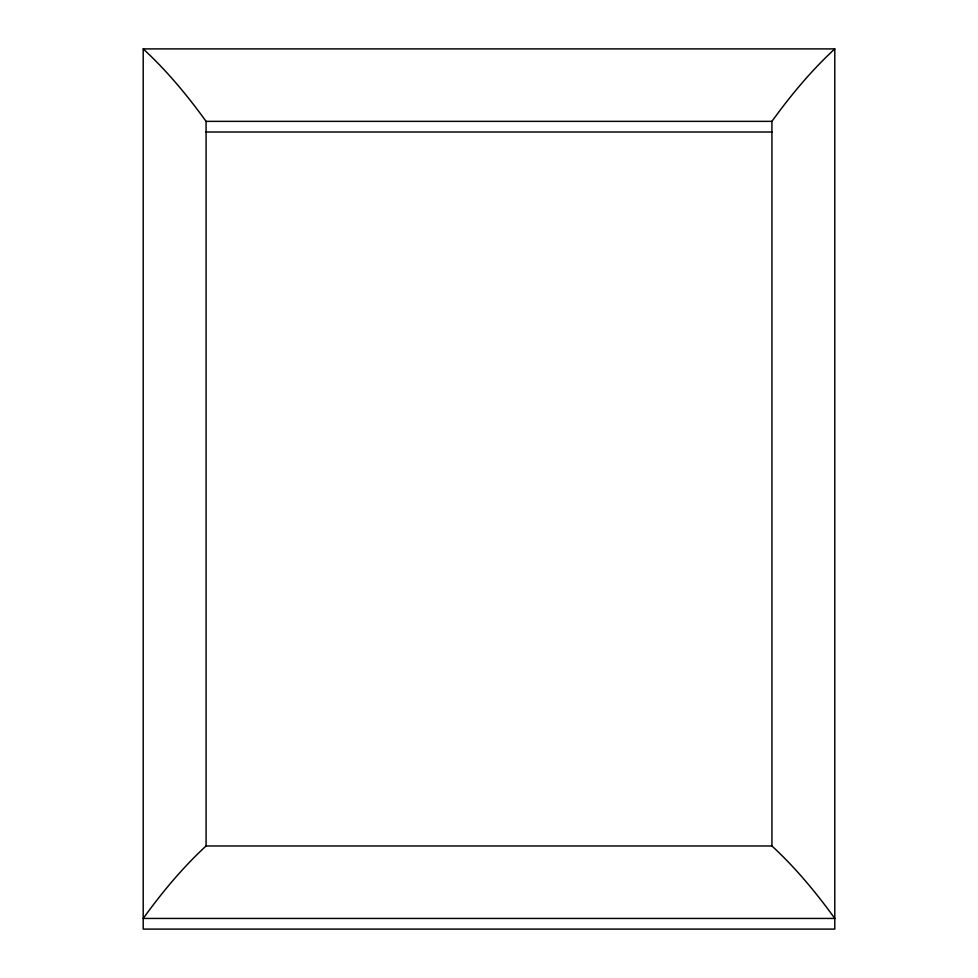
<?xml version="1.0" encoding="UTF-8"?>
<svg xmlns="http://www.w3.org/2000/svg" width="978" height="978" viewBox="0 0 978 978"><rect width="100%" height="100%" fill="white"/><g stroke="black" fill="none" stroke-linecap="round" stroke-linejoin="round"><path stroke-width="1.47" d="M771.923 845.982L206.077 845.982C182.531 867.682 161.945 892.511 143.204 918.44L834.796 918.44C816.055 892.511 795.469 867.682 771.923 845.982L771.923 121.358C790.652 95.441 811.251 70.612 834.796 48.9L834.796 929.1L143.204 929.1L143.204 48.9L834.796 48.9M143.204 48.9C166.749 70.612 187.348 95.441 206.077 121.358L771.923 121.358M206.077 132.018L771.923 132.018M206.077 121.358L206.077 845.982"/></g></svg>
